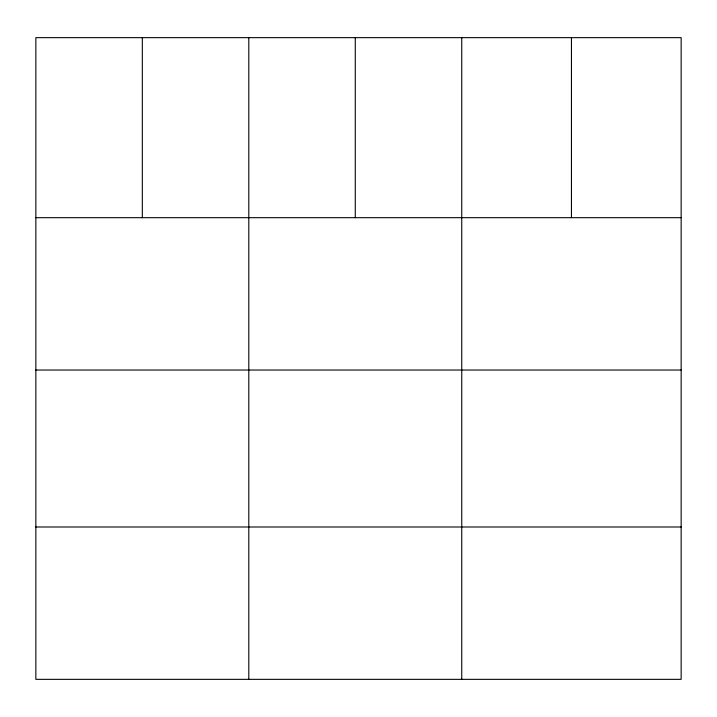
<?xml version="1.0" encoding="UTF-8"?>
<svg xmlns="http://www.w3.org/2000/svg" width="717" height="717" viewBox="0 0 717 717"><rect width="100%" height="100%" fill="white"/><g stroke="black" fill="none" stroke-linecap="round" stroke-linejoin="round"><path stroke-width="1.08" d="M681.15 370.035L681.15 37.651L35.85 37.651L35.85 679.349L681.15 679.349L681.15 370.035L35.85 370.035M35.85 217.681L681.15 217.681M35.85 526.995L681.15 526.995M571.449 37.651L571.449 217.681M461.748 37.651L461.748 679.349M355.273 37.651L355.273 217.681M248.799 37.651L248.799 679.349M142.325 37.651L142.325 217.681"/></g></svg>
